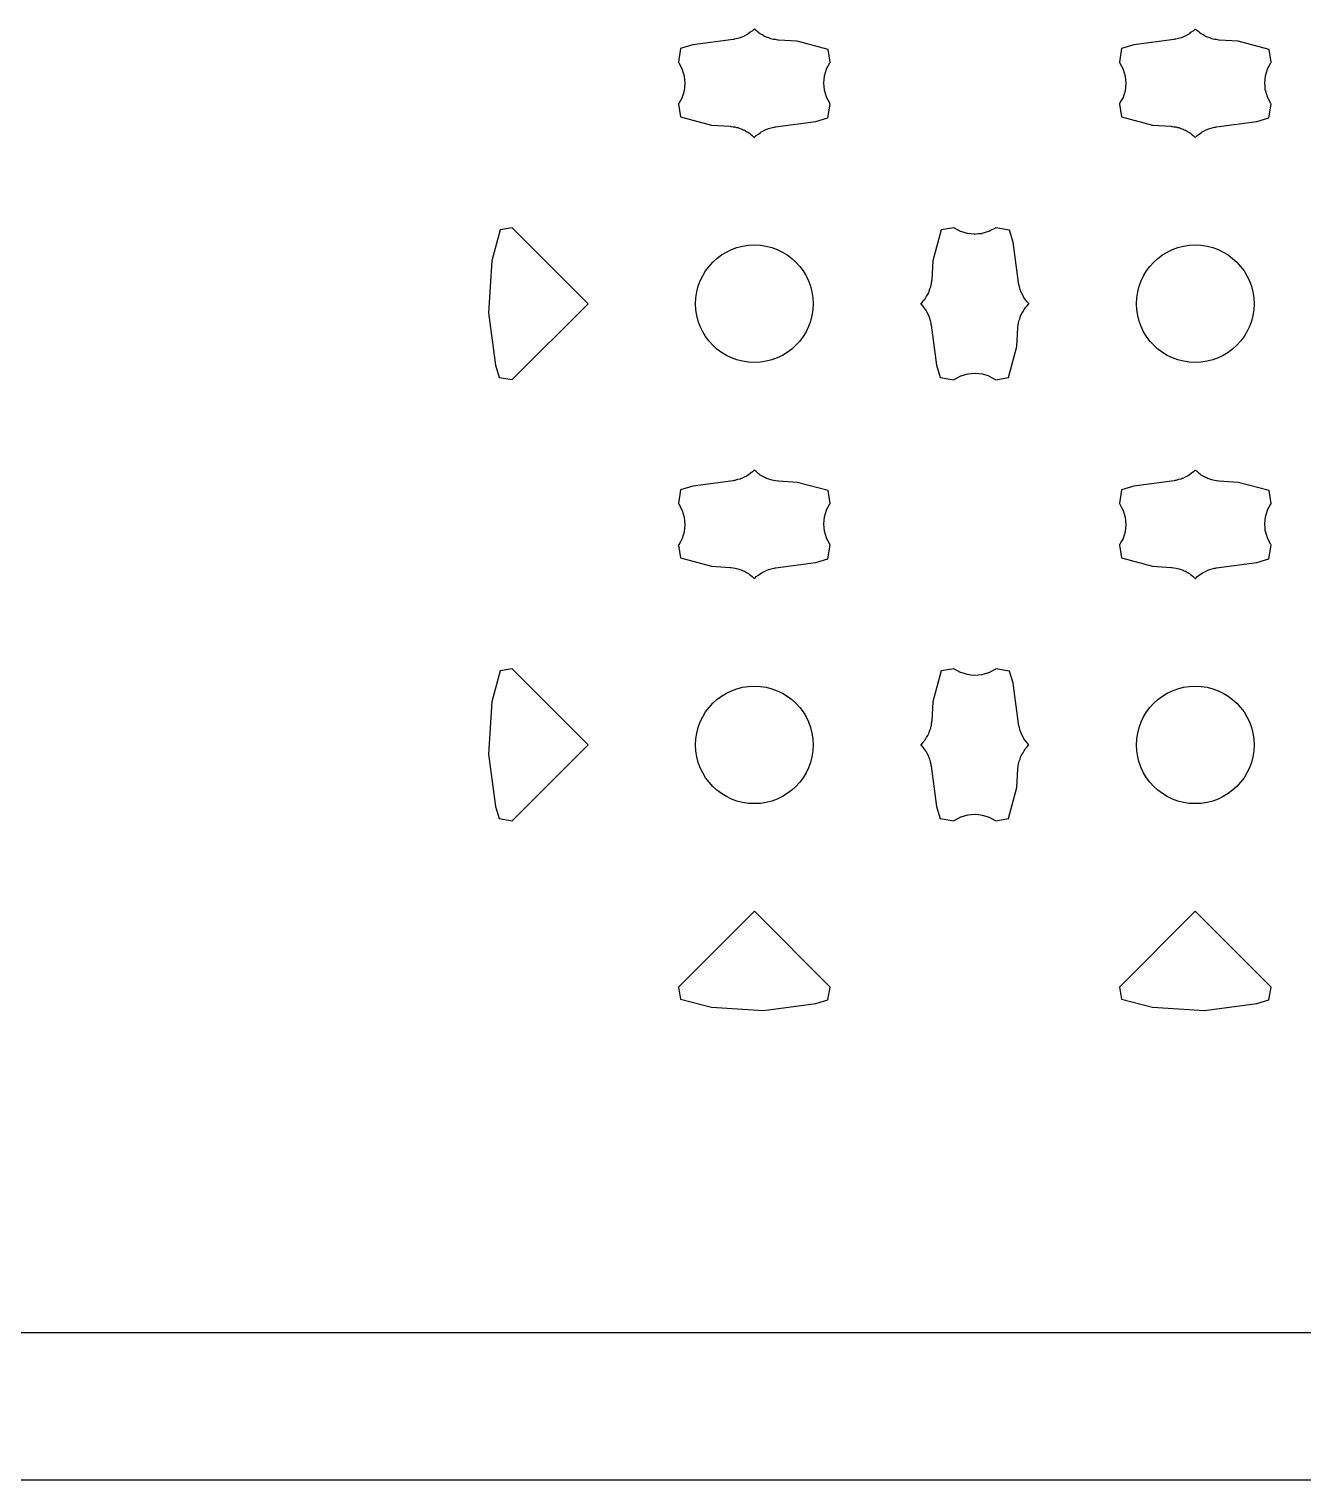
# Model space of a CAD drawing. Extents: x 1.67 to 6.2, y -5.98 to -1.89.
# Drawn here: x 2.6706 to 2.8412, y -5.1575 to -4.9632 of the extents above; entities that cross this region are included whole.
import ezdxf

# ---------------------------------------------------------------- set-up
doc = ezdxf.new("R2010")
doc.units = 0
doc.header["$MEASUREMENT"] = 0
doc.layers.add('BLACK', color=7, linetype='CONTINUOUS')

msp = doc.modelspace()

# ---------------------------------------------------------------- linework, layer by layer
at = {"layer": 'BLACK', "linetype": 'CONTINUOUS'}
for p, q in [((2.76765, -4.96328), (2.76755, -4.96336)), ((2.7677, -4.96323), (2.76765, -4.96328)), ((2.76772, -4.96322), (2.7677, -4.96323)), ((2.76777, -4.96327), (2.76772, -4.96322)), ((2.768, -4.96346), (2.76777, -4.96327)), ((2.8267, -4.96328), (2.8266, -4.96336)), ((2.82675, -4.96323), (2.8267, -4.96328)), ((2.82677, -4.96322), (2.82675, -4.96323)), ((2.82682, -4.96327), (2.82677, -4.96322)), ((2.82706, -4.96346), (2.82682, -4.96327)), ((2.76487, -4.96463), (2.75948, -4.96535)), ((2.765, -4.9646), (2.76487, -4.96463)), ((2.76512, -4.96459), (2.765, -4.9646)), ((2.76546, -4.96449), (2.76512, -4.96459)), ((2.76581, -4.96441), (2.76546, -4.96449)), ((2.76592, -4.96436), (2.76581, -4.96441)), ((2.76605, -4.96432), (2.76592, -4.96436)), ((2.76636, -4.96416), (2.76605, -4.96432)), ((2.76668, -4.96402), (2.76636, -4.96416)), ((2.76678, -4.96394), (2.76668, -4.96402)), ((2.7669, -4.96388), (2.76678, -4.96394)), ((2.76717, -4.96366), (2.7669, -4.96388)), ((2.76746, -4.96346), (2.76717, -4.96366)), ((2.76755, -4.96336), (2.76746, -4.96346)), ((2.76822, -4.96366), (2.768, -4.96346)), ((2.76837, -4.96376), (2.76822, -4.96366)), ((2.76851, -4.96388), (2.76837, -4.96376)), ((2.76877, -4.96402), (2.76851, -4.96388)), ((2.76903, -4.96418), (2.76877, -4.96402)), ((2.7692, -4.96425), (2.76903, -4.96418)), ((2.76936, -4.96433), (2.7692, -4.96425)), ((2.76964, -4.96442), (2.76936, -4.96433)), ((2.76992, -4.96453), (2.76964, -4.96442)), ((2.7701, -4.96456), (2.76992, -4.96453)), ((2.77028, -4.96461), (2.7701, -4.96456)), ((2.77057, -4.96464), (2.77028, -4.96461)), ((2.77087, -4.9647), (2.77057, -4.96464)), ((2.77094, -4.9647), (2.77087, -4.9647)), ((2.77345, -4.96486), (2.77094, -4.9647)), ((2.7776, -4.96596), (2.77345, -4.96486)), ((2.82393, -4.96463), (2.81853, -4.96535)), ((2.82405, -4.9646), (2.82393, -4.96463)), ((2.82418, -4.96459), (2.82405, -4.9646)), ((2.82452, -4.96449), (2.82418, -4.96459)), ((2.82486, -4.96441), (2.82452, -4.96449)), ((2.82498, -4.96436), (2.82486, -4.96441)), ((2.8251, -4.96432), (2.82498, -4.96436)), ((2.82541, -4.96416), (2.8251, -4.96432)), ((2.82573, -4.96402), (2.82541, -4.96416)), ((2.82584, -4.96394), (2.82573, -4.96402)), ((2.82595, -4.96388), (2.82584, -4.96394)), ((2.82623, -4.96366), (2.82595, -4.96388)), ((2.82652, -4.96346), (2.82623, -4.96366)), ((2.8266, -4.96336), (2.82652, -4.96346)), ((2.82727, -4.96366), (2.82706, -4.96346)), ((2.82743, -4.96376), (2.82727, -4.96366)), ((2.82757, -4.96388), (2.82743, -4.96376)), ((2.82783, -4.96402), (2.82757, -4.96388)), ((2.82808, -4.96418), (2.82783, -4.96402)), ((2.82825, -4.96425), (2.82808, -4.96418)), ((2.82841, -4.96433), (2.82825, -4.96425)), ((2.8287, -4.96442), (2.82841, -4.96433)), ((2.82898, -4.96453), (2.8287, -4.96442)), ((2.82916, -4.96456), (2.82898, -4.96453)), ((2.82933, -4.96461), (2.82916, -4.96456)), ((2.82963, -4.96464), (2.82933, -4.96461)), ((2.82992, -4.9647), (2.82963, -4.96464)), ((2.82999, -4.9647), (2.82992, -4.9647)), ((2.8325, -4.96486), (2.82999, -4.9647)), ((2.83666, -4.96596), (2.8325, -4.96486)), ((2.75785, -4.96585), (2.75754, -4.96768)), ((2.75948, -4.96535), (2.75785, -4.96585)), ((2.77789, -4.96767), (2.7776, -4.96596)), ((2.81691, -4.96585), (2.8166, -4.96768)), ((2.81853, -4.96535), (2.81691, -4.96585)), ((2.83694, -4.96767), (2.83666, -4.96596)), ((2.75754, -4.96768), (2.75761, -4.96776)), ((2.75761, -4.96776), (2.75762, -4.96778)), ((2.75762, -4.96778), (2.75763, -4.96779)), ((2.75763, -4.96779), (2.75784, -4.9682)), ((2.75784, -4.9682), (2.75806, -4.96861)), ((2.75806, -4.96861), (2.75806, -4.96863)), ((2.75806, -4.96863), (2.75807, -4.96864)), ((2.75807, -4.96864), (2.7582, -4.96909)), ((2.7582, -4.96909), (2.75833, -4.96953)), ((2.77712, -4.96947), (2.77725, -4.96902)), ((2.77725, -4.96902), (2.77739, -4.96858)), ((2.77739, -4.96858), (2.7774, -4.96857)), ((2.7774, -4.96855), (2.77762, -4.96814)), ((2.7774, -4.96857), (2.7774, -4.96855)), ((2.77762, -4.96814), (2.77784, -4.96773)), ((2.77784, -4.96773), (2.77785, -4.96772)), ((2.77785, -4.96772), (2.77786, -4.96771)), ((2.77786, -4.96771), (2.77789, -4.96767)), ((2.8166, -4.96768), (2.81666, -4.96776)), ((2.81666, -4.96776), (2.81667, -4.96778)), ((2.81667, -4.96778), (2.81668, -4.96779)), ((2.81668, -4.96779), (2.81689, -4.9682)), ((2.81689, -4.9682), (2.81711, -4.96861)), ((2.81711, -4.96861), (2.81712, -4.96863)), ((2.81712, -4.96863), (2.81712, -4.96864)), ((2.81712, -4.96864), (2.81725, -4.96909)), ((2.81725, -4.96909), (2.81739, -4.96953)), ((2.83617, -4.96947), (2.83631, -4.96902)), ((2.83631, -4.96902), (2.83644, -4.96858)), ((2.83644, -4.96858), (2.83645, -4.96857)), ((2.83645, -4.96857), (2.83646, -4.96855)), ((2.83646, -4.96855), (2.83668, -4.96814)), ((2.83668, -4.96814), (2.8369, -4.96773)), ((2.8369, -4.96773), (2.83691, -4.96772)), ((2.83691, -4.96772), (2.83692, -4.96771)), ((2.83692, -4.96771), (2.83694, -4.96767)), ((2.75837, -4.97099), (2.75832, -4.97145)), ((2.75833, -4.96953), (2.75833, -4.96955)), ((2.75833, -4.96955), (2.75834, -4.96957)), ((2.75834, -4.96957), (2.75838, -4.97003)), ((2.75842, -4.97052), (2.75837, -4.97099)), ((2.75838, -4.97003), (2.75842, -4.97049)), ((2.75842, -4.97049), (2.75842, -4.97051)), ((2.75842, -4.97051), (2.75842, -4.97052)), ((2.77701, -4.97042), (2.77706, -4.96996)), ((2.77701, -4.97044), (2.77701, -4.97042)), ((2.77701, -4.97046), (2.77701, -4.97044)), ((2.77706, -4.97092), (2.77701, -4.97046)), ((2.77706, -4.96996), (2.77711, -4.9695)), ((2.7771, -4.97138), (2.77706, -4.97092)), ((2.77711, -4.96948), (2.77712, -4.96947)), ((2.77711, -4.9695), (2.77711, -4.96948)), ((2.81743, -4.97099), (2.81738, -4.97145)), ((2.81739, -4.96953), (2.81739, -4.96955)), ((2.81739, -4.96955), (2.81739, -4.96957)), ((2.81739, -4.96957), (2.81743, -4.97003)), ((2.81743, -4.97003), (2.81748, -4.97049)), ((2.81748, -4.97052), (2.81743, -4.97099)), ((2.81748, -4.97049), (2.81747, -4.97051)), ((2.81747, -4.97051), (2.81748, -4.97052)), ((2.83607, -4.97042), (2.83612, -4.96996)), ((2.83607, -4.97044), (2.83607, -4.97042)), ((2.83607, -4.97046), (2.83607, -4.97044)), ((2.83611, -4.97092), (2.83607, -4.97046)), ((2.83615, -4.97138), (2.83611, -4.97092)), ((2.83612, -4.96996), (2.83616, -4.9695)), ((2.83616, -4.9695), (2.83617, -4.96948)), ((2.83617, -4.96948), (2.83617, -4.96947)), ((2.75781, -4.9728), (2.75759, -4.97321)), ((2.75803, -4.9724), (2.75781, -4.9728)), ((2.75804, -4.97238), (2.75803, -4.9724)), ((2.75818, -4.97192), (2.75804, -4.97236)), ((2.75804, -4.97236), (2.75804, -4.97238)), ((2.75832, -4.97148), (2.75818, -4.97192)), ((2.75832, -4.97145), (2.75832, -4.97146)), ((2.75832, -4.97146), (2.75832, -4.97148)), ((2.7771, -4.97139), (2.7771, -4.97138)), ((2.7771, -4.97141), (2.7771, -4.97139)), ((2.77723, -4.97186), (2.7771, -4.97141)), ((2.77736, -4.9723), (2.77723, -4.97186)), ((2.77737, -4.97232), (2.77736, -4.9723)), ((2.77738, -4.97233), (2.77737, -4.97232)), ((2.77759, -4.97274), (2.77738, -4.97233)), ((2.77781, -4.97315), (2.77759, -4.97274)), ((2.81686, -4.9728), (2.81664, -4.97321)), ((2.81709, -4.9724), (2.81686, -4.9728)), ((2.8171, -4.97236), (2.81709, -4.97238)), ((2.81709, -4.97238), (2.81709, -4.9724)), ((2.81723, -4.97192), (2.8171, -4.97236)), ((2.81737, -4.97148), (2.81723, -4.97192)), ((2.81738, -4.97145), (2.81737, -4.97146)), ((2.81737, -4.97146), (2.81737, -4.97148)), ((2.83616, -4.97139), (2.83615, -4.97138)), ((2.83616, -4.97141), (2.83616, -4.97139)), ((2.83629, -4.97186), (2.83616, -4.97141)), ((2.83642, -4.9723), (2.83629, -4.97186)), ((2.83643, -4.97232), (2.83642, -4.9723)), ((2.83643, -4.97233), (2.83643, -4.97232)), ((2.83665, -4.97274), (2.83643, -4.97233)), ((2.83686, -4.97315), (2.83665, -4.97274)), ((2.75757, -4.97324), (2.75754, -4.97327)), ((2.75754, -4.97327), (2.75783, -4.97498)), ((2.75758, -4.97322), (2.75757, -4.97324)), ((2.75759, -4.97321), (2.75758, -4.97322)), ((2.75783, -4.97498), (2.76198, -4.97608)), ((2.77758, -4.9751), (2.77789, -4.97326)), ((2.77782, -4.97317), (2.77781, -4.97315)), ((2.77782, -4.97318), (2.77782, -4.97317)), ((2.77789, -4.97326), (2.77782, -4.97318)), ((2.81663, -4.97324), (2.8166, -4.97327)), ((2.8166, -4.97327), (2.81689, -4.97498)), ((2.81664, -4.97321), (2.81663, -4.97322)), ((2.81663, -4.97322), (2.81663, -4.97324)), ((2.81689, -4.97498), (2.82104, -4.97608)), ((2.83664, -4.9751), (2.83695, -4.97326)), ((2.83687, -4.97317), (2.83686, -4.97315)), ((2.83688, -4.97318), (2.83687, -4.97317)), ((2.83695, -4.97326), (2.83688, -4.97318)), ((2.76198, -4.97608), (2.7645, -4.97624)), ((2.7645, -4.97624), (2.76456, -4.97625)), ((2.76456, -4.97625), (2.76486, -4.9763)), ((2.76486, -4.9763), (2.76516, -4.97633)), ((2.76516, -4.97633), (2.76533, -4.97639)), ((2.76533, -4.97639), (2.76551, -4.97642)), ((2.76551, -4.97642), (2.76579, -4.97653)), ((2.76579, -4.97653), (2.76608, -4.97661)), ((2.76608, -4.97661), (2.76624, -4.9767)), ((2.76624, -4.9767), (2.76641, -4.97676)), ((2.76641, -4.97676), (2.76666, -4.97693)), ((2.76666, -4.97693), (2.76692, -4.97707)), ((2.76865, -4.977), (2.76875, -4.97693)), ((2.76875, -4.97693), (2.76907, -4.97678)), ((2.76907, -4.97678), (2.76939, -4.97662)), ((2.76939, -4.97662), (2.76951, -4.97659)), ((2.76951, -4.97659), (2.76963, -4.97653)), ((2.76963, -4.97653), (2.76997, -4.97645)), ((2.76997, -4.97645), (2.77031, -4.97635)), ((2.77031, -4.97635), (2.77044, -4.97634)), ((2.77044, -4.97634), (2.77056, -4.97631)), ((2.77056, -4.97631), (2.77595, -4.97559)), ((2.77595, -4.97559), (2.77758, -4.9751)), ((2.82104, -4.97608), (2.82355, -4.97624)), ((2.82355, -4.97624), (2.82362, -4.97625)), ((2.82362, -4.97625), (2.82391, -4.9763)), ((2.82391, -4.9763), (2.82421, -4.97633)), ((2.82421, -4.97633), (2.82439, -4.97639)), ((2.82439, -4.97639), (2.82457, -4.97642)), ((2.82457, -4.97642), (2.82484, -4.97653)), ((2.82484, -4.97653), (2.82513, -4.97661)), ((2.82513, -4.97661), (2.82529, -4.9767)), ((2.82529, -4.9767), (2.82546, -4.97676)), ((2.82546, -4.97676), (2.82571, -4.97693)), ((2.82571, -4.97693), (2.82598, -4.97707)), ((2.8277, -4.977), (2.82781, -4.97693)), ((2.82781, -4.97693), (2.82813, -4.97678)), ((2.82813, -4.97678), (2.82844, -4.97662)), ((2.82844, -4.97662), (2.82857, -4.97659)), ((2.82857, -4.97659), (2.82868, -4.97653)), ((2.82868, -4.97653), (2.82903, -4.97645)), ((2.82903, -4.97645), (2.82936, -4.97635)), ((2.82936, -4.97635), (2.82949, -4.97634)), ((2.82949, -4.97634), (2.82962, -4.97631)), ((2.82962, -4.97631), (2.83501, -4.97559)), ((2.83501, -4.97559), (2.83664, -4.9751)), ((2.76692, -4.97707), (2.76706, -4.97718)), ((2.76706, -4.97718), (2.76722, -4.97728)), ((2.76722, -4.97728), (2.76743, -4.97749)), ((2.76743, -4.97749), (2.76766, -4.97768)), ((2.76766, -4.97768), (2.76772, -4.97773)), ((2.76772, -4.97773), (2.76773, -4.97771)), ((2.76773, -4.97771), (2.76778, -4.97766)), ((2.76778, -4.97766), (2.76788, -4.97758)), ((2.76788, -4.97758), (2.76797, -4.97749)), ((2.76797, -4.97749), (2.76826, -4.97728)), ((2.76826, -4.97728), (2.76853, -4.97706)), ((2.76853, -4.97706), (2.76865, -4.977)), ((2.82598, -4.97707), (2.82612, -4.97718)), ((2.82612, -4.97718), (2.82627, -4.97728)), ((2.82627, -4.97728), (2.82649, -4.97749)), ((2.82649, -4.97749), (2.82672, -4.97768)), ((2.82672, -4.97768), (2.82677, -4.97773)), ((2.82677, -4.97773), (2.82679, -4.97771)), ((2.82679, -4.97771), (2.82684, -4.97766)), ((2.82684, -4.97766), (2.82694, -4.97758)), ((2.82694, -4.97758), (2.82703, -4.97749)), ((2.82703, -4.97749), (2.82731, -4.97728)), ((2.82731, -4.97728), (2.82759, -4.97706)), ((2.82759, -4.97706), (2.8277, -4.977)), ((2.73368, -4.99012), (2.73258, -4.99427)), ((2.73529, -4.98984), (2.73368, -4.99012)), ((2.74545, -5), (2.73529, -4.98984)), ((2.79274, -4.99012), (2.79163, -4.99427)), ((2.79445, -4.98983), (2.79274, -4.99012)), ((2.79448, -4.98985), (2.79445, -4.98983)), ((2.79449, -4.98986), (2.79448, -4.98985)), ((2.79451, -4.98987), (2.79449, -4.98986)), ((2.79492, -4.99009), (2.79451, -4.98987)), ((2.79532, -4.99031), (2.79492, -4.99009)), ((2.79534, -4.99032), (2.79532, -4.99031)), ((2.79535, -4.99033), (2.79534, -4.99032)), ((2.7958, -4.99046), (2.79535, -4.99033)), ((2.79624, -4.9906), (2.7958, -4.99046)), ((2.79863, -4.99048), (2.79818, -4.99061)), ((2.79907, -4.99035), (2.79863, -4.99048)), ((2.79909, -4.99035), (2.79907, -4.99035)), ((2.7991, -4.99034), (2.79909, -4.99035)), ((2.79951, -4.99012), (2.7991, -4.99034)), ((2.79992, -4.98991), (2.79951, -4.99012)), ((2.79994, -4.9899), (2.79992, -4.98991)), ((2.79995, -4.98989), (2.79994, -4.9899)), ((2.80004, -4.98983), (2.79995, -4.98989)), ((2.80187, -4.99014), (2.80004, -4.98983)), ((2.80236, -4.99176), (2.80187, -4.99014)), ((2.79625, -4.9906), (2.79624, -4.9906)), ((2.79627, -4.99061), (2.79625, -4.9906)), ((2.79673, -4.99065), (2.79627, -4.99061)), ((2.79719, -4.9907), (2.79673, -4.99065)), ((2.79721, -4.9907), (2.79719, -4.9907)), ((2.79723, -4.99071), (2.79721, -4.9907)), ((2.79769, -4.99066), (2.79723, -4.99071)), ((2.79815, -4.99062), (2.79769, -4.99066)), ((2.79817, -4.99062), (2.79815, -4.99062)), ((2.79818, -4.99061), (2.79817, -4.99062)), ((2.80308, -4.99715), (2.80236, -4.99176)), ((2.73258, -4.99427), (2.73213, -5.00123)), ((2.79163, -4.99427), (2.79147, -4.99678)), ((2.79119, -4.99807), (2.7911, -4.99836)), ((2.7913, -4.99779), (2.79119, -4.99807)), ((2.79133, -4.99761), (2.7913, -4.99779)), ((2.79138, -4.99744), (2.79133, -4.99761)), ((2.79141, -4.99714), (2.79138, -4.99744)), ((2.79147, -4.99685), (2.79141, -4.99714)), ((2.79147, -4.99678), (2.79147, -4.99685)), ((2.80311, -4.99728), (2.80308, -4.99715)), ((2.80312, -4.99741), (2.80311, -4.99728)), ((2.80322, -4.99775), (2.80312, -4.99741)), ((2.8033, -4.99809), (2.80322, -4.99775)), ((2.80336, -4.99821), (2.8033, -4.99809)), ((2.80339, -4.99833), (2.80336, -4.99821)), ((2.73529, -5.01016), (2.74545, -5)), ((2.79004, -4.99995), (2.78999, -5)), ((2.78999, -5), (2.79001, -5.00002)), ((2.79001, -5.00002), (2.79005, -5.00007)), ((2.79023, -4.99972), (2.79004, -4.99995)), ((2.79005, -5.00007), (2.79013, -5.00017)), ((2.79013, -5.00017), (2.79023, -5.00026)), ((2.79044, -4.9995), (2.79023, -4.99972)), ((2.79053, -4.99935), (2.79044, -4.9995)), ((2.79065, -4.99921), (2.79053, -4.99935)), ((2.79079, -4.99894), (2.79065, -4.99921)), ((2.79095, -4.99869), (2.79079, -4.99894)), ((2.79102, -4.99852), (2.79095, -4.99869)), ((2.7911, -4.99836), (2.79102, -4.99852)), ((2.80356, -4.99864), (2.80339, -4.99833)), ((2.8037, -4.99896), (2.80356, -4.99864)), ((2.80378, -4.99907), (2.8037, -4.99896)), ((2.80383, -4.99918), (2.80378, -4.99907)), ((2.80405, -4.99946), (2.80383, -4.99918)), ((2.80426, -4.99974), (2.80405, -4.99946)), ((2.80435, -4.99983), (2.80426, -4.99974)), ((2.80426, -5.00028), (2.80445, -5.00005)), ((2.80443, -4.99993), (2.80435, -4.99983)), ((2.80448, -4.99998), (2.80443, -4.99993)), ((2.80445, -5.00005), (2.8045, -5)), ((2.8045, -5), (2.80448, -4.99998)), ((2.73213, -5.00123), (2.73307, -5.00824)), ((2.79023, -5.00026), (2.79043, -5.00054)), ((2.79043, -5.00054), (2.79065, -5.00082)), ((2.79065, -5.00082), (2.79071, -5.00093)), ((2.79071, -5.00093), (2.79079, -5.00104)), ((2.79079, -5.00104), (2.79093, -5.00136)), ((2.79093, -5.00136), (2.7911, -5.00167)), ((2.7911, -5.00167), (2.79113, -5.00179)), ((2.79113, -5.00179), (2.79118, -5.00191)), ((2.79118, -5.00191), (2.79126, -5.00225)), ((2.80319, -5.00221), (2.8033, -5.00193)), ((2.8033, -5.00193), (2.80338, -5.00164)), ((2.80338, -5.00164), (2.80347, -5.00148)), ((2.80347, -5.00148), (2.80354, -5.00131)), ((2.80354, -5.00131), (2.8037, -5.00106)), ((2.8037, -5.00106), (2.80384, -5.00079)), ((2.80384, -5.00079), (2.80395, -5.00065)), ((2.80395, -5.00065), (2.80405, -5.0005)), ((2.80405, -5.0005), (2.80426, -5.00028)), ((2.79126, -5.00225), (2.79136, -5.00259)), ((2.79136, -5.00259), (2.79137, -5.00272)), ((2.79137, -5.00272), (2.7914, -5.00285)), ((2.7914, -5.00285), (2.79212, -5.00824)), ((2.80286, -5.00573), (2.80302, -5.00322)), ((2.80302, -5.00315), (2.80307, -5.00286)), ((2.80302, -5.00322), (2.80302, -5.00315)), ((2.80307, -5.00286), (2.8031, -5.00256)), ((2.8031, -5.00256), (2.80316, -5.00239)), ((2.80316, -5.00239), (2.80319, -5.00221)), ((2.80175, -5.00988), (2.80286, -5.00573)), ((2.73307, -5.00824), (2.73356, -5.00986)), ((2.73356, -5.00986), (2.73529, -5.01016)), ((2.79212, -5.00824), (2.79262, -5.00986)), ((2.79262, -5.00986), (2.79445, -5.01017)), ((2.79456, -5.01009), (2.79497, -5.00988)), ((2.79497, -5.00988), (2.79538, -5.00966)), ((2.79538, -5.00966), (2.7954, -5.00965)), ((2.7954, -5.00965), (2.79542, -5.00965)), ((2.79542, -5.00965), (2.79586, -5.00952)), ((2.79586, -5.00952), (2.79631, -5.00939)), ((2.79631, -5.00939), (2.79632, -5.00938)), ((2.79632, -5.00938), (2.79634, -5.00938)), ((2.79634, -5.00938), (2.7968, -5.00934)), ((2.7968, -5.00934), (2.79726, -5.00929)), ((2.79726, -5.00929), (2.79728, -5.0093)), ((2.79728, -5.0093), (2.7973, -5.0093)), ((2.7973, -5.0093), (2.79776, -5.00935)), ((2.79776, -5.00935), (2.79822, -5.00939)), ((2.79822, -5.00939), (2.79823, -5.0094)), ((2.79823, -5.0094), (2.79825, -5.0094)), ((2.79825, -5.0094), (2.7987, -5.00954)), ((2.7987, -5.00954), (2.79914, -5.00967)), ((2.79914, -5.00967), (2.79915, -5.00968)), ((2.79915, -5.00968), (2.79917, -5.00969)), ((2.79917, -5.00969), (2.79958, -5.00991)), ((2.79958, -5.00991), (2.79998, -5.01013)), ((2.80004, -5.01017), (2.80175, -5.00988)), ((2.79445, -5.01017), (2.79454, -5.01011)), ((2.79454, -5.01011), (2.79455, -5.0101)), ((2.79455, -5.0101), (2.79456, -5.01009)), ((2.79998, -5.01013), (2.79999, -5.01014)), ((2.79999, -5.01014), (2.80001, -5.01015)), ((2.80001, -5.01015), (2.80004, -5.01017)), ((2.76546, -5.02355), (2.76512, -5.02365)), ((2.76581, -5.02347), (2.76546, -5.02355)), ((2.76592, -5.02341), (2.76581, -5.02347)), ((2.76605, -5.02338), (2.76592, -5.02341)), ((2.76636, -5.02322), (2.76605, -5.02338)), ((2.76668, -5.02307), (2.76636, -5.02322)), ((2.76678, -5.023), (2.76668, -5.02307)), ((2.7669, -5.02294), (2.76678, -5.023)), ((2.76717, -5.02272), (2.7669, -5.02294)), ((2.76746, -5.02251), (2.76717, -5.02272)), ((2.76755, -5.02242), (2.76746, -5.02251)), ((2.76765, -5.02234), (2.76755, -5.02242)), ((2.7677, -5.02229), (2.76765, -5.02234)), ((2.76772, -5.02227), (2.7677, -5.02229)), ((2.76777, -5.02232), (2.76772, -5.02227)), ((2.768, -5.02251), (2.76777, -5.02232)), ((2.76822, -5.02272), (2.768, -5.02251)), ((2.76837, -5.02282), (2.76822, -5.02272)), ((2.76851, -5.02293), (2.76837, -5.02282)), ((2.76877, -5.02307), (2.76851, -5.02293)), ((2.76903, -5.02324), (2.76877, -5.02307)), ((2.7692, -5.0233), (2.76903, -5.02324)), ((2.76936, -5.02339), (2.7692, -5.0233)), ((2.76964, -5.02347), (2.76936, -5.02339)), ((2.76992, -5.02358), (2.76964, -5.02347)), ((2.82452, -5.02355), (2.82418, -5.02365)), ((2.82486, -5.02347), (2.82452, -5.02355)), ((2.82498, -5.02341), (2.82486, -5.02347)), ((2.8251, -5.02338), (2.82498, -5.02341)), ((2.82541, -5.02322), (2.8251, -5.02338)), ((2.82573, -5.02307), (2.82541, -5.02322)), ((2.82584, -5.023), (2.82573, -5.02307)), ((2.82595, -5.02294), (2.82584, -5.023)), ((2.82623, -5.02272), (2.82595, -5.02294)), ((2.82652, -5.02251), (2.82623, -5.02272)), ((2.8266, -5.02242), (2.82652, -5.02251)), ((2.8267, -5.02234), (2.8266, -5.02242)), ((2.82675, -5.02229), (2.8267, -5.02234)), ((2.82677, -5.02227), (2.82675, -5.02229)), ((2.82682, -5.02232), (2.82677, -5.02227)), ((2.82706, -5.02251), (2.82682, -5.02232)), ((2.82727, -5.02272), (2.82706, -5.02251)), ((2.82743, -5.02282), (2.82727, -5.02272)), ((2.82757, -5.02293), (2.82743, -5.02282)), ((2.82783, -5.02307), (2.82757, -5.02293)), ((2.82808, -5.02324), (2.82783, -5.02307)), ((2.82825, -5.0233), (2.82808, -5.02324)), ((2.82841, -5.02339), (2.82825, -5.0233)), ((2.8287, -5.02347), (2.82841, -5.02339)), ((2.82898, -5.02358), (2.8287, -5.02347)), ((2.75785, -5.0249), (2.75754, -5.02674)), ((2.75948, -5.02441), (2.75785, -5.0249)), ((2.76487, -5.02369), (2.75948, -5.02441)), ((2.765, -5.02366), (2.76487, -5.02369)), ((2.76512, -5.02365), (2.765, -5.02366)), ((2.7701, -5.02361), (2.76992, -5.02358)), ((2.77028, -5.02367), (2.7701, -5.02361)), ((2.77057, -5.0237), (2.77028, -5.02367)), ((2.77087, -5.02375), (2.77057, -5.0237)), ((2.77094, -5.02376), (2.77087, -5.02375)), ((2.77345, -5.02392), (2.77094, -5.02376)), ((2.7776, -5.02502), (2.77345, -5.02392)), ((2.77789, -5.02673), (2.7776, -5.02502)), ((2.81691, -5.0249), (2.8166, -5.02674)), ((2.81853, -5.02441), (2.81691, -5.0249)), ((2.82393, -5.02369), (2.81853, -5.02441)), ((2.82405, -5.02366), (2.82393, -5.02369)), ((2.82418, -5.02365), (2.82405, -5.02366)), ((2.82916, -5.02361), (2.82898, -5.02358)), ((2.82933, -5.02367), (2.82916, -5.02361)), ((2.82963, -5.0237), (2.82933, -5.02367)), ((2.82992, -5.02375), (2.82963, -5.0237)), ((2.82999, -5.02376), (2.82992, -5.02375)), ((2.8325, -5.02392), (2.82999, -5.02376)), ((2.83666, -5.02502), (2.8325, -5.02392)), ((2.83694, -5.02673), (2.83666, -5.02502)), ((2.75754, -5.02674), (2.75761, -5.02682)), ((2.75761, -5.02682), (2.75762, -5.02683)), ((2.75762, -5.02683), (2.75763, -5.02685)), ((2.75763, -5.02685), (2.75784, -5.02726)), ((2.75784, -5.02726), (2.75806, -5.02767)), ((2.7774, -5.0276), (2.77762, -5.0272)), ((2.77762, -5.0272), (2.77784, -5.02679)), ((2.77784, -5.02679), (2.77785, -5.02678)), ((2.77785, -5.02678), (2.77786, -5.02676)), ((2.77786, -5.02676), (2.77789, -5.02673)), ((2.8166, -5.02674), (2.81666, -5.02682)), ((2.81666, -5.02682), (2.81667, -5.02683)), ((2.81667, -5.02683), (2.81668, -5.02685)), ((2.81668, -5.02685), (2.8169, -5.02726)), ((2.8169, -5.02726), (2.81711, -5.02767)), ((2.83646, -5.0276), (2.83668, -5.0272)), ((2.83668, -5.0272), (2.8369, -5.02679)), ((2.8369, -5.02679), (2.83691, -5.02678)), ((2.83691, -5.02678), (2.83692, -5.02676)), ((2.83692, -5.02676), (2.83694, -5.02673)), ((2.75806, -5.02767), (2.75806, -5.02768)), ((2.75806, -5.02768), (2.75807, -5.0277)), ((2.75807, -5.0277), (2.7582, -5.02814)), ((2.7582, -5.02814), (2.75833, -5.02859)), ((2.75833, -5.02859), (2.75833, -5.02861)), ((2.75833, -5.02861), (2.75834, -5.02862)), ((2.75834, -5.02862), (2.75838, -5.02908)), ((2.75838, -5.02908), (2.75842, -5.02954)), ((2.77701, -5.02948), (2.77706, -5.02902)), ((2.77706, -5.02902), (2.77711, -5.02855)), ((2.77711, -5.02854), (2.77712, -5.02852)), ((2.77711, -5.02855), (2.77711, -5.02854)), ((2.77712, -5.02852), (2.77725, -5.02808)), ((2.77725, -5.02808), (2.77739, -5.02764)), ((2.77739, -5.02764), (2.7774, -5.02762)), ((2.7774, -5.02762), (2.7774, -5.0276)), ((2.81711, -5.02767), (2.81712, -5.02768)), ((2.81712, -5.02768), (2.81712, -5.0277)), ((2.81712, -5.0277), (2.81725, -5.02814)), ((2.81725, -5.02814), (2.81739, -5.02859)), ((2.81739, -5.02859), (2.81739, -5.02861)), ((2.81739, -5.02861), (2.81739, -5.02862)), ((2.81739, -5.02862), (2.81743, -5.02908)), ((2.81743, -5.02908), (2.81748, -5.02954)), ((2.83607, -5.02948), (2.83612, -5.02902)), ((2.83612, -5.02902), (2.83616, -5.02855)), ((2.83616, -5.02855), (2.83617, -5.02854)), ((2.83617, -5.02852), (2.83631, -5.02808)), ((2.83617, -5.02854), (2.83617, -5.02852)), ((2.83631, -5.02808), (2.83644, -5.02764)), ((2.83644, -5.02764), (2.83645, -5.02762)), ((2.83645, -5.02762), (2.83646, -5.0276)), ((2.75818, -5.03098), (2.75804, -5.03142)), ((2.75832, -5.03053), (2.75818, -5.03098)), ((2.75837, -5.03004), (2.75832, -5.0305)), ((2.75832, -5.0305), (2.75832, -5.03052)), ((2.75832, -5.03052), (2.75832, -5.03053)), ((2.75842, -5.02958), (2.75837, -5.03004)), ((2.75842, -5.02954), (2.75842, -5.02956)), ((2.75842, -5.02956), (2.75842, -5.02958)), ((2.77701, -5.02949), (2.77701, -5.02948)), ((2.77701, -5.02951), (2.77701, -5.02949)), ((2.77706, -5.02997), (2.77701, -5.02951)), ((2.7771, -5.03043), (2.77706, -5.02997)), ((2.7771, -5.03045), (2.7771, -5.03043)), ((2.7771, -5.03047), (2.7771, -5.03045)), ((2.77723, -5.03091), (2.7771, -5.03047)), ((2.77736, -5.03136), (2.77723, -5.03091)), ((2.81723, -5.03098), (2.8171, -5.03142)), ((2.81737, -5.03053), (2.81723, -5.03098)), ((2.81738, -5.0305), (2.81737, -5.03052)), ((2.81737, -5.03052), (2.81737, -5.03053)), ((2.81743, -5.03004), (2.81738, -5.0305)), ((2.81748, -5.02958), (2.81743, -5.03004)), ((2.81748, -5.02954), (2.81747, -5.02956)), ((2.81747, -5.02956), (2.81748, -5.02958)), ((2.83607, -5.02949), (2.83607, -5.02948)), ((2.83607, -5.02951), (2.83607, -5.02949)), ((2.83611, -5.02997), (2.83607, -5.02951)), ((2.83615, -5.03043), (2.83611, -5.02997)), ((2.83616, -5.03045), (2.83615, -5.03043)), ((2.83616, -5.03047), (2.83616, -5.03045)), ((2.83629, -5.03091), (2.83616, -5.03047)), ((2.83642, -5.03136), (2.83629, -5.03091)), ((2.75757, -5.03229), (2.75754, -5.03233)), ((2.75754, -5.03233), (2.75783, -5.03404)), ((2.75758, -5.03228), (2.75757, -5.03229)), ((2.75759, -5.03227), (2.75758, -5.03228)), ((2.75781, -5.03186), (2.75759, -5.03227)), ((2.75803, -5.03145), (2.75781, -5.03186)), ((2.75804, -5.03143), (2.75803, -5.03145)), ((2.75804, -5.03142), (2.75804, -5.03143)), ((2.77737, -5.03137), (2.77736, -5.03136)), ((2.77738, -5.03139), (2.77737, -5.03137)), ((2.77759, -5.03179), (2.77738, -5.03139)), ((2.77758, -5.03415), (2.77789, -5.03232)), ((2.77781, -5.03221), (2.77759, -5.03179)), ((2.77782, -5.03222), (2.77781, -5.03221)), ((2.77782, -5.03224), (2.77782, -5.03222)), ((2.77789, -5.03232), (2.77782, -5.03224)), ((2.81663, -5.03229), (2.8166, -5.03233)), ((2.8166, -5.03233), (2.81689, -5.03404)), ((2.81664, -5.03227), (2.81663, -5.03228)), ((2.81663, -5.03228), (2.81663, -5.03229)), ((2.81686, -5.03186), (2.81664, -5.03227)), ((2.81709, -5.03145), (2.81686, -5.03186)), ((2.8171, -5.03142), (2.81709, -5.03143)), ((2.81709, -5.03143), (2.81709, -5.03145)), ((2.83643, -5.03137), (2.83642, -5.03136)), ((2.83643, -5.03139), (2.83643, -5.03137)), ((2.83665, -5.03179), (2.83643, -5.03139)), ((2.83664, -5.03415), (2.83695, -5.03232)), ((2.83686, -5.03221), (2.83665, -5.03179)), ((2.83687, -5.03222), (2.83686, -5.03221)), ((2.83688, -5.03224), (2.83687, -5.03222)), ((2.83695, -5.03232), (2.83688, -5.03224)), ((2.75783, -5.03404), (2.76198, -5.03514)), ((2.76198, -5.03514), (2.7645, -5.0353)), ((2.77056, -5.03537), (2.77595, -5.03465)), ((2.77595, -5.03465), (2.77758, -5.03415)), ((2.81689, -5.03404), (2.82104, -5.03514)), ((2.82104, -5.03514), (2.82355, -5.0353)), ((2.82962, -5.03537), (2.83501, -5.03465)), ((2.83501, -5.03465), (2.83664, -5.03415)), ((2.7645, -5.0353), (2.76456, -5.0353)), ((2.76456, -5.0353), (2.76486, -5.03536)), ((2.76486, -5.03536), (2.76516, -5.03539)), ((2.76516, -5.03539), (2.76533, -5.03544)), ((2.76533, -5.03544), (2.76551, -5.03547)), ((2.76551, -5.03547), (2.76579, -5.03558)), ((2.76579, -5.03558), (2.76608, -5.03567)), ((2.76608, -5.03567), (2.76624, -5.03575)), ((2.76624, -5.03575), (2.76641, -5.03582)), ((2.76641, -5.03582), (2.76666, -5.03598)), ((2.76666, -5.03598), (2.76692, -5.03612)), ((2.76692, -5.03612), (2.76706, -5.03624)), ((2.76706, -5.03624), (2.76722, -5.03634)), ((2.76722, -5.03634), (2.76743, -5.03654)), ((2.76743, -5.03654), (2.76766, -5.03673)), ((2.76766, -5.03673), (2.76772, -5.03678)), ((2.76772, -5.03678), (2.76773, -5.03677)), ((2.76773, -5.03677), (2.76778, -5.03672)), ((2.76778, -5.03672), (2.76788, -5.03664)), ((2.76788, -5.03664), (2.76797, -5.03654)), ((2.76797, -5.03654), (2.76826, -5.03634)), ((2.76826, -5.03634), (2.76853, -5.03612)), ((2.76853, -5.03612), (2.76865, -5.03606)), ((2.76865, -5.03606), (2.76875, -5.03598)), ((2.76875, -5.03598), (2.76907, -5.03584)), ((2.76907, -5.03584), (2.76939, -5.03568)), ((2.76939, -5.03568), (2.76951, -5.03564)), ((2.76951, -5.03564), (2.76963, -5.03559)), ((2.76963, -5.03559), (2.76997, -5.03551)), ((2.76997, -5.03551), (2.77031, -5.03541)), ((2.77031, -5.03541), (2.77044, -5.0354)), ((2.77044, -5.0354), (2.77056, -5.03537)), ((2.82355, -5.0353), (2.82362, -5.0353)), ((2.82362, -5.0353), (2.82391, -5.03536)), ((2.82391, -5.03536), (2.82421, -5.03539)), ((2.82421, -5.03539), (2.82439, -5.03544)), ((2.82439, -5.03544), (2.82457, -5.03547)), ((2.82457, -5.03547), (2.82484, -5.03558)), ((2.82484, -5.03558), (2.82513, -5.03567)), ((2.82513, -5.03567), (2.82529, -5.03575)), ((2.82529, -5.03575), (2.82546, -5.03582)), ((2.82546, -5.03582), (2.82571, -5.03598)), ((2.82571, -5.03598), (2.82598, -5.03612)), ((2.82598, -5.03612), (2.82612, -5.03624)), ((2.82612, -5.03624), (2.82627, -5.03634)), ((2.82627, -5.03634), (2.82649, -5.03654)), ((2.82649, -5.03654), (2.82672, -5.03673)), ((2.82672, -5.03673), (2.82677, -5.03678)), ((2.82677, -5.03678), (2.82679, -5.03677)), ((2.82679, -5.03677), (2.82684, -5.03672)), ((2.82684, -5.03672), (2.82694, -5.03664)), ((2.82694, -5.03664), (2.82703, -5.03654)), ((2.82703, -5.03654), (2.82731, -5.03634)), ((2.82731, -5.03634), (2.82759, -5.03612)), ((2.82759, -5.03612), (2.8277, -5.03606)), ((2.8277, -5.03606), (2.82781, -5.03598)), ((2.82781, -5.03598), (2.82813, -5.03584)), ((2.82813, -5.03584), (2.82844, -5.03568)), ((2.82844, -5.03568), (2.82857, -5.03564)), ((2.82857, -5.03564), (2.82868, -5.03559)), ((2.82868, -5.03559), (2.82903, -5.03551)), ((2.82903, -5.03551), (2.82936, -5.03541)), ((2.82936, -5.03541), (2.82949, -5.0354)), ((2.82949, -5.0354), (2.82962, -5.03537)), ((2.73368, -5.04917), (2.73258, -5.05332)), ((2.73529, -5.0489), (2.73368, -5.04917)), ((2.74545, -5.05906), (2.73529, -5.0489)), ((2.79274, -5.04917), (2.79163, -5.05332)), ((2.79445, -5.04888), (2.79274, -5.04917)), ((2.79448, -5.04891), (2.79445, -5.04888)), ((2.79449, -5.04892), (2.79448, -5.04891)), ((2.79451, -5.04893), (2.79449, -5.04892)), ((2.79492, -5.04915), (2.79451, -5.04893)), ((2.79532, -5.04937), (2.79492, -5.04915)), ((2.79534, -5.04937), (2.79532, -5.04937)), ((2.79535, -5.04938), (2.79534, -5.04937)), ((2.7958, -5.04952), (2.79535, -5.04938)), ((2.79624, -5.04966), (2.7958, -5.04952)), ((2.79625, -5.04966), (2.79624, -5.04966)), ((2.79627, -5.04966), (2.79625, -5.04966)), ((2.79673, -5.04971), (2.79627, -5.04966)), ((2.79719, -5.04976), (2.79673, -5.04971)), ((2.79721, -5.04976), (2.79719, -5.04976)), ((2.79723, -5.04976), (2.79721, -5.04976)), ((2.79769, -5.04972), (2.79723, -5.04976)), ((2.79815, -5.04968), (2.79769, -5.04972)), ((2.79817, -5.04967), (2.79815, -5.04968)), ((2.79818, -5.04967), (2.79817, -5.04967)), ((2.79863, -5.04954), (2.79818, -5.04967)), ((2.79907, -5.04941), (2.79863, -5.04954)), ((2.79909, -5.0494), (2.79907, -5.04941)), ((2.7991, -5.0494), (2.79909, -5.0494)), ((2.79951, -5.04918), (2.7991, -5.0494)), ((2.79992, -5.04897), (2.79951, -5.04918)), ((2.79994, -5.04896), (2.79992, -5.04897)), ((2.79995, -5.04895), (2.79994, -5.04896)), ((2.80004, -5.04888), (2.79995, -5.04895)), ((2.80187, -5.04919), (2.80004, -5.04888)), ((2.80236, -5.05082), (2.80187, -5.04919)), ((2.80308, -5.05621), (2.80236, -5.05082)), ((2.73258, -5.05332), (2.73213, -5.06029)), ((2.79163, -5.05332), (2.79147, -5.05583)), ((2.79138, -5.0565), (2.79133, -5.05667)), ((2.79141, -5.0562), (2.79138, -5.0565)), ((2.79147, -5.0559), (2.79141, -5.0562)), ((2.79147, -5.05583), (2.79147, -5.0559)), ((2.80311, -5.05633), (2.80308, -5.05621)), ((2.80312, -5.05646), (2.80311, -5.05633)), ((2.80322, -5.0568), (2.80312, -5.05646)), ((2.79053, -5.0584), (2.79044, -5.05856)), ((2.79065, -5.05826), (2.79053, -5.0584)), ((2.79079, -5.058), (2.79065, -5.05826)), ((2.79095, -5.05774), (2.79079, -5.058)), ((2.79102, -5.05757), (2.79095, -5.05774)), ((2.7911, -5.05741), (2.79102, -5.05757)), ((2.79119, -5.05713), (2.7911, -5.05741)), ((2.7913, -5.05685), (2.79119, -5.05713)), ((2.79133, -5.05667), (2.7913, -5.05685)), ((2.8033, -5.05714), (2.80322, -5.0568)), ((2.80336, -5.05726), (2.8033, -5.05714)), ((2.80339, -5.05738), (2.80336, -5.05726)), ((2.80356, -5.0577), (2.80339, -5.05738)), ((2.8037, -5.05802), (2.80356, -5.0577)), ((2.80378, -5.05812), (2.8037, -5.05802)), ((2.80383, -5.05824), (2.80378, -5.05812)), ((2.80405, -5.05851), (2.80383, -5.05824)), ((2.80426, -5.0588), (2.80405, -5.05851)), ((2.73213, -5.06029), (2.73307, -5.06729)), ((2.73529, -5.06921), (2.74545, -5.05906)), ((2.79004, -5.059), (2.78999, -5.05906)), ((2.78999, -5.05906), (2.79001, -5.05907)), ((2.79001, -5.05907), (2.79005, -5.05912)), ((2.79023, -5.05877), (2.79004, -5.059)), ((2.79005, -5.05912), (2.79013, -5.05922)), ((2.79013, -5.05922), (2.79023, -5.05931)), ((2.79044, -5.05856), (2.79023, -5.05877)), ((2.79023, -5.05931), (2.79043, -5.0596)), ((2.79043, -5.0596), (2.79065, -5.05987)), ((2.79065, -5.05987), (2.79071, -5.05999)), ((2.79071, -5.05999), (2.79079, -5.06009)), ((2.79079, -5.06009), (2.79093, -5.06041)), ((2.79093, -5.06041), (2.7911, -5.06073)), ((2.80347, -5.06054), (2.80354, -5.06037)), ((2.80354, -5.06037), (2.8037, -5.06011)), ((2.8037, -5.06011), (2.80384, -5.05985)), ((2.80384, -5.05985), (2.80395, -5.05971)), ((2.80395, -5.05971), (2.80405, -5.05956)), ((2.80405, -5.05956), (2.80426, -5.05934)), ((2.80435, -5.05889), (2.80426, -5.0588)), ((2.80426, -5.05934), (2.80445, -5.05911)), ((2.80443, -5.05899), (2.80435, -5.05889)), ((2.80448, -5.05904), (2.80443, -5.05899)), ((2.80445, -5.05911), (2.8045, -5.05906)), ((2.8045, -5.05906), (2.80448, -5.05904)), ((2.7911, -5.06073), (2.79113, -5.06085)), ((2.79113, -5.06085), (2.79118, -5.06097)), ((2.79118, -5.06097), (2.79126, -5.06131)), ((2.79126, -5.06131), (2.79136, -5.06165)), ((2.79136, -5.06165), (2.79137, -5.06178)), ((2.79137, -5.06178), (2.7914, -5.0619)), ((2.7914, -5.0619), (2.79212, -5.06729)), ((2.80286, -5.06479), (2.80302, -5.06228)), ((2.80302, -5.06221), (2.80307, -5.06191)), ((2.80302, -5.06228), (2.80302, -5.06221)), ((2.80307, -5.06191), (2.8031, -5.06161)), ((2.8031, -5.06161), (2.80316, -5.06144)), ((2.80316, -5.06144), (2.80319, -5.06126)), ((2.80319, -5.06126), (2.8033, -5.06098)), ((2.8033, -5.06098), (2.80338, -5.0607)), ((2.80338, -5.0607), (2.80347, -5.06054)), ((2.80175, -5.06894), (2.80286, -5.06479)), ((2.73307, -5.06729), (2.73356, -5.06892)), ((2.79212, -5.06729), (2.79262, -5.06892)), ((2.73356, -5.06892), (2.73529, -5.06921)), ((2.79262, -5.06892), (2.79445, -5.06923)), ((2.79445, -5.06923), (2.79454, -5.06916)), ((2.79454, -5.06916), (2.79455, -5.06915)), ((2.79455, -5.06915), (2.79456, -5.06914)), ((2.79456, -5.06914), (2.79497, -5.06893)), ((2.79497, -5.06893), (2.79538, -5.06871)), ((2.79538, -5.06871), (2.7954, -5.06871)), ((2.7954, -5.06871), (2.79542, -5.0687)), ((2.79542, -5.0687), (2.79586, -5.06857)), ((2.79586, -5.06857), (2.79631, -5.06844)), ((2.79631, -5.06844), (2.79632, -5.06844)), ((2.79632, -5.06844), (2.79634, -5.06843)), ((2.79634, -5.06843), (2.7968, -5.06839)), ((2.7968, -5.06839), (2.79726, -5.06835)), ((2.79726, -5.06835), (2.79728, -5.06835)), ((2.79728, -5.06835), (2.7973, -5.06835)), ((2.7973, -5.06835), (2.79776, -5.0684)), ((2.79776, -5.0684), (2.79822, -5.06845)), ((2.79822, -5.06845), (2.79823, -5.06845)), ((2.79823, -5.06845), (2.79825, -5.06845)), ((2.79825, -5.06845), (2.7987, -5.06859)), ((2.7987, -5.06859), (2.79914, -5.06873)), ((2.79914, -5.06873), (2.79915, -5.06874)), ((2.79915, -5.06874), (2.79917, -5.06874)), ((2.79917, -5.06874), (2.79958, -5.06897)), ((2.79958, -5.06897), (2.79998, -5.06918)), ((2.79998, -5.06918), (2.79999, -5.06919)), ((2.79999, -5.06919), (2.80001, -5.0692)), ((2.80001, -5.0692), (2.80004, -5.06923)), ((2.80004, -5.06923), (2.80175, -5.06894)), ((2.76772, -5.08133), (2.75756, -5.09148)), ((2.77787, -5.09148), (2.76772, -5.08133)), ((2.82677, -5.08133), (2.81662, -5.09148)), ((2.83693, -5.09148), (2.82677, -5.08133)), ((2.75756, -5.09148), (2.75783, -5.09309)), ((2.77758, -5.09321), (2.77787, -5.09148)), ((2.81662, -5.09148), (2.81689, -5.09309)), ((2.83664, -5.09321), (2.83693, -5.09148)), ((2.75783, -5.09309), (2.76198, -5.0942)), ((2.77595, -5.0937), (2.77758, -5.09321)), ((2.81689, -5.09309), (2.82104, -5.0942)), ((2.83501, -5.0937), (2.83664, -5.09321)), ((2.76198, -5.0942), (2.76895, -5.09464)), ((2.76895, -5.09464), (2.77595, -5.0937)), ((2.82104, -5.0942), (2.82801, -5.09464)), ((2.82801, -5.09464), (2.83501, -5.0937)), ((2.9818, -5.1378), (2.47282, -5.1378)), ((2.4787, -5.15748), (2.98204, -5.15748))]:
    msp.add_line(p, q, dxfattribs=at)
at = {"layer": 'BLACK'}
for centre in [(2.76772, -5), (2.82677, -5), (2.76772, -5.05906), (2.82677, -5.05906)]:
    msp.add_circle(centre, 0.00787, dxfattribs=at)

doc.saveas('drawing.dxf')
